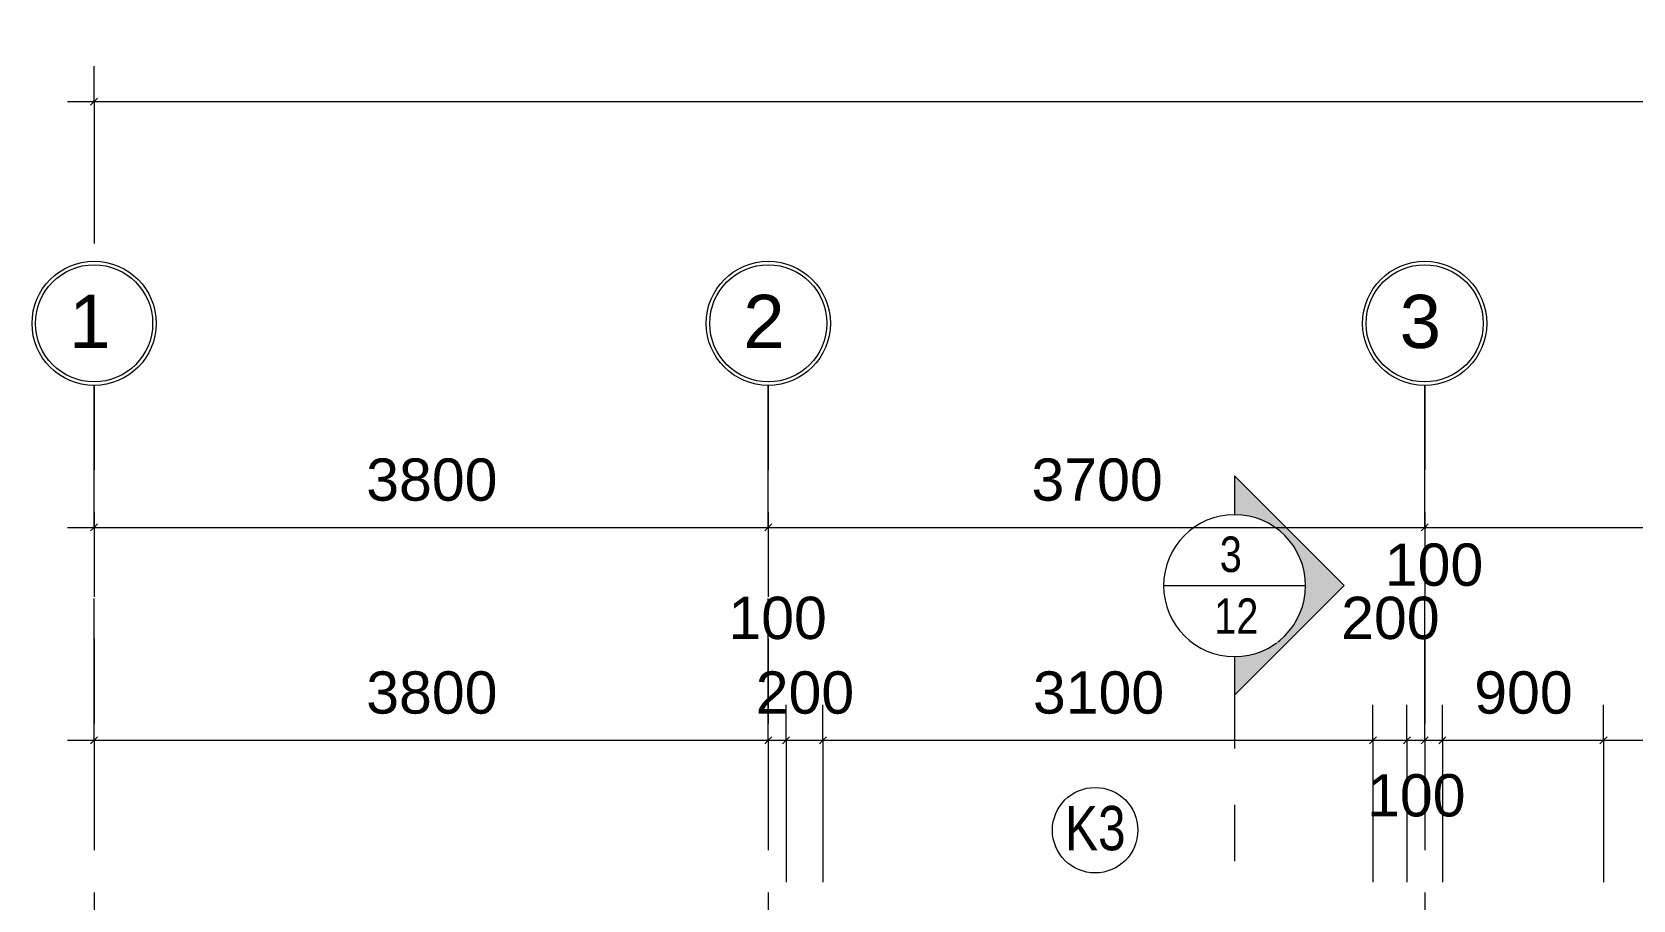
# Model space of a CAD drawing. Header units: millimetres. Extents: x -10792 to 44600, y -5903 to 19992.
# Drawn here: x 200 to 9224, y 15100 to 19992 of the extents above; entities that cross this region are included whole.
import ezdxf

# ---------------------------------------------------------------- set-up
doc = ezdxf.new("R2010")
doc.units = ezdxf.units.MM
for name, pattern in [('Abgebrochen', [714.375, 476.25, -238.125]), ('Aligning Line', [635, 317.5, -317.5]), ('Hidden', [714.375, 476.25, -238.125])]:
    doc.linetypes.add(name, pattern=pattern)
for name, color, linetype, lineweight in [('A-ANNO-DIMS', 211, 'Continuous', 9), ('A-ANNO-DIMS-100', 211, 'Continuous', 9), ('A-GLAZ-IDEN', 152, 'Continuous', 9), ('G-ANNO-SYMB', 111, 'Abgebrochen', 9), ('S-GRID', 1, 'Continuous', 9), ('S-GRID-IDEN', 1, 'Continuous', 9)]:
    doc.layers.add(name, color=color, linetype=linetype, lineweight=lineweight)
doc.styles.add('Arial', font='arial.ttf', dxfattribs={"width": 0.8, "height": 250})
doc.styles.add('Arial_1', font='arial.ttf', dxfattribs={"width": 0.8, "height": 200})
doc.styles.add('Arial_2', font='arial.ttf', dxfattribs={"height": 300})
doc.styles.add('Arial_5', font='arial.ttf', dxfattribs={"height": 238.125})
doc.dimstyles.new('SecretInternalLinAngDimStyle5p4736185', dxfattribs={"dimscale": 304.8, "dimtxt": 242.94927, "dimasz": 0.130208, "dimexe": 0.656168, "dimexo": 0.0625, "dimgap": 0.260417, "dimtad": 1, "dimdec": 0, "dimrnd": 100, "dimzin": 0, "dimdsep": 46, "dimtxsty": 'Arial_5', "dimblk1": 'OBLIQUE', "dimblk2": 'OBLIQUE', "dimsah": 1, "dimcen": 0.09, "dimdle": 0.492126, "dimazin": 0, "dimtfac": 1, "dimtdec": 4, "dimtix": 1, "dimtmove": 0, "dimatfit": 3, "dimfxl": 2.624672, "dimfxlon": 1, "dimtvp": 1, "dimtolj": 1, "dimtzin": 0, "dimarcsym": 2})
doc.dimstyles.new('SecretInternalLinAngDimStyle5p4736185_1', dxfattribs={"dimscale": 304.8, "dimtxt": 242.94927, "dimasz": 0.130208, "dimexe": 0.656168, "dimexo": 0.0625, "dimgap": 0.260417, "dimtad": 1, "dimdec": 0, "dimrnd": 100, "dimzin": 0, "dimdsep": 46, "dimtxsty": 'Arial_5', "dimblk1": 'OBLIQUE', "dimblk2": 'OBLIQUE', "dimsah": 1, "dimcen": 0.09, "dimdle": 0.492126, "dimazin": 0, "dimtfac": 1, "dimtdec": 4, "dimtix": 1, "dimtmove": 2, "dimatfit": 3, "dimfxl": 2.624672, "dimfxlon": 1, "dimtvp": 1, "dimtolj": 1, "dimtzin": 0, "dimarcsym": 2})

# ---------------------------------------------------------------- blocks, each defined once
blk = doc.blocks.new('Section - CAT DUNG-122916-01_MẶT BẰNG TẦNG 1')
at = {"layer": 'G-ANNO-SYMB', "linetype": 'Continuous'}
h = blk.add_hatch(color=256, dxfattribs=at)
edge = h.paths.add_edge_path()
edge.add_line((0.181, 0), (-2, 0))
edge.add_arc((-6, 0), 4, 0, 90)
edge.add_arc((-6, 0), 4, 90, 180)
edge.add_line((-10, 0), (-12.181, 0))
edge.add_line((-12.181, 0), (-6, 6.181))
edge.add_line((-6, 6.181), (0.181, 0))
for p, q in [((-6, 6.181), (-12.181, 0)), ((0.181, 0), (-6, 6.181)), ((-12.181, 0), (-10, 0)), ((-2, 0), (0.181, 0))]:
    blk.add_line(p, q, dxfattribs=at)
for start, end in [(360, 180), (90, 180), (0, 90), (180, 360)]:
    blk.add_arc((-6, 0), 4, start, end, dxfattribs=at)
blk = doc.blocks.new('Grid - TRUC  D1-102336-01_MẶT BẰNG TẦNG 1')
at = {"layer": 'S-GRID-IDEN'}
for radius in [3.5, 3.3]:
    blk.add_circle((0, 0), radius, dxfattribs=at)
blk = doc.blocks.new('KÝ HIỆU CỬA SỔ - KÝ HIỆU CỬA SỔ-146125-01_MẶT BẰNG TẦNG 1')
at = {"layer": 'A-GLAZ-IDEN'}
blk.add_circle((-0.075, -0.066), 2.408, dxfattribs=at)
blk = doc.blocks.new('DIMBLOCK62-01_MẶT BẰNG TẦNG 1')
at = {"layer": 'A-ANNO-DIMS-100', "transparency": 16777216}
for p, q in [((550, 19600), (550, 19800)), ((37150, 19600), (37150, 19800)), ((400, 19600), (37300, 19600)), ((550, 19600), (530.2, 19580.2)), ((550, 19600), (569.8, 19619.8)), ((550, 19600), (550, 18800)), ((37150, 19600), (37130.2, 19580.2)), ((37150, 19600), (37169.8, 19619.8)), ((37150, 19600), (37150, 18800))]:
    blk.add_line(p, q, dxfattribs=at)
at = {"layer": 'A-ANNO-DIMS-100', "color": 0, "transparency": 16777216, "insert": (18392.1, 19988.5), "char_height": 238.12, "width": 1098.878, "attachment_point": 1, "line_spacing_factor": 0.941778, "style": 'Arial_5'}
blk.add_mtext('36600', dxfattribs=at)
blk = doc.blocks.new('_Oblique')
at = {"color": 0, "linetype": 'ByBlock', "lineweight": -2}
blk.add_line((-0.5, -0.5), (0.5, 0.5), dxfattribs=at)
blk = doc.blocks.new('DIMBLOCK63-01_MẶT BẰNG TẦNG 1')
at = {"layer": 'A-ANNO-DIMS-100', "transparency": 16777216}
for p, q in [((550, 17200), (550, 18000)), ((4350, 17200), (4350, 18000)), ((400, 17200), (4350, 17200)), ((550, 17200), (530.2, 17180.2)), ((550, 17200), (569.8, 17219.8)), ((550, 17200), (550, 17000)), ((4350, 17200), (4330.2, 17180.2)), ((4350, 17200), (4369.8, 17219.8)), ((4350, 17200), (4350, 17000))]:
    blk.add_line(p, q, dxfattribs=at)
at = {"layer": 'A-ANNO-DIMS-100', "color": 0, "transparency": 16777216, "insert": (2083.7, 17588.5), "char_height": 238.12, "width": 879.103, "attachment_point": 1, "line_spacing_factor": 0.941778, "style": 'Arial_5'}
blk.add_mtext('3800', dxfattribs=at)
blk = doc.blocks.new('DIMBLOCK64-01_MẶT BẰNG TẦNG 1')
at = {"layer": 'A-ANNO-DIMS-100', "transparency": 16777216}
for p, q in [((4350, 17200), (4350, 18000)), ((8050, 17200), (8050, 18000)), ((4350, 17200), (4330.2, 17180.2)), ((4350, 17200), (4369.8, 17219.8)), ((4350, 17200), (8050, 17200)), ((4350, 17200), (4350, 17000)), ((8050, 17200), (8030.2, 17180.2)), ((8050, 17200), (8069.8, 17219.8)), ((8050, 17200), (8050, 17000))]:
    blk.add_line(p, q, dxfattribs=at)
at = {"layer": 'A-ANNO-DIMS-100', "color": 0, "transparency": 16777216, "insert": (5833.7, 17588.5), "char_height": 238.12, "width": 879.103, "attachment_point": 1, "line_spacing_factor": 0.941778, "style": 'Arial_5'}
blk.add_mtext('3700', dxfattribs=at)
blk = doc.blocks.new('DIMBLOCK65-01_MẶT BẰNG TẦNG 1')
at = {"layer": 'A-ANNO-DIMS-100', "transparency": 16777216}
for p, q in [((8050, 17200), (8050, 18000)), ((11650, 17200), (11650, 18000)), ((8050, 17200), (8030.2, 17180.2)), ((8050, 17200), (8069.8, 17219.8)), ((8050, 17200), (11650, 17200)), ((8050, 17200), (8050, 17000)), ((11650, 17200), (11630.2, 17180.2)), ((11650, 17200), (11669.8, 17219.8)), ((11650, 17200), (11650, 17000))]:
    blk.add_line(p, q, dxfattribs=at)
at = {"layer": 'A-ANNO-DIMS-100', "color": 0, "transparency": 16777216, "insert": (9483.7, 17588.5), "char_height": 238.12, "width": 879.103, "attachment_point": 1, "line_spacing_factor": 0.941778, "style": 'Arial_5'}
blk.add_mtext('3600', dxfattribs=at)
blk = doc.blocks.new('DIMBLOCK73-01_MẶT BẰNG TẦNG 1')
at = {"layer": 'A-ANNO-DIMS-100', "transparency": 16777216}
for p, q in [((550, 16000), (550, 16800)), ((4350, 16000), (4350, 16800)), ((400, 16000), (4350, 16000)), ((550, 16000), (530.2, 15980.2)), ((550, 16000), (569.8, 16019.8)), ((550, 16000), (550, 15800)), ((4350, 16000), (4330.2, 15980.2)), ((4350, 16000), (4369.8, 16019.8)), ((4350, 16000), (4350, 15800))]:
    blk.add_line(p, q, dxfattribs=at)
at = {"layer": 'A-ANNO-DIMS-100', "color": 0, "transparency": 16777216, "insert": (2083.7, 16388.5), "char_height": 238.12, "width": 879.103, "attachment_point": 1, "line_spacing_factor": 0.941778, "style": 'Arial_5'}
blk.add_mtext('3800', dxfattribs=at)
blk = doc.blocks.new('DIMBLOCK74-01_MẶT BẰNG TẦNG 1')
at = {"layer": 'A-ANNO-DIMS-100', "transparency": 16777216}
for p, q in [((4350, 16000), (4350, 16800)), ((4450, 16000), (4450, 16200)), ((4350, 16000), (4330.2, 15980.2)), ((4350, 16000), (4369.8, 16019.8)), ((4350, 16000), (4450, 16000)), ((4350, 16000), (4350, 15800)), ((4450, 16000), (4430.2, 15980.2)), ((4450, 16000), (4469.8, 16019.8)), ((4450, 16000), (4450, 15200))]:
    blk.add_line(p, q, dxfattribs=at)
at = {"layer": 'A-ANNO-DIMS-100', "color": 0, "transparency": 16777216, "insert": (4125.3, 16809.1), "char_height": 238.12, "width": 659.327, "attachment_point": 1, "line_spacing_factor": 0.941778, "style": 'Arial_5'}
blk.add_mtext('100', dxfattribs=at)
blk = doc.blocks.new('DIMBLOCK75-01_MẶT BẰNG TẦNG 1')
at = {"layer": 'A-ANNO-DIMS-100', "transparency": 16777216}
for p, q in [((4450, 16000), (4450, 16200)), ((4658, 16000), (4658, 16200)), ((4450, 16000), (4430.2, 15980.2)), ((4450, 16000), (4469.8, 16019.8)), ((4450, 16000), (4658, 16000)), ((4450, 16000), (4450, 15200)), ((4658, 16000), (4638.2, 15980.2)), ((4658, 16000), (4677.8, 16019.8)), ((4658, 16000), (4658, 15200))]:
    blk.add_line(p, q, dxfattribs=at)
at = {"layer": 'A-ANNO-DIMS-100', "color": 0, "transparency": 16777216, "insert": (4279.3, 16388.5), "char_height": 238.12, "width": 659.327, "attachment_point": 1, "line_spacing_factor": 0.941778, "style": 'Arial_5'}
blk.add_mtext('200', dxfattribs=at)
blk = doc.blocks.new('DIMBLOCK76-01_MẶT BẰNG TẦNG 1')
at = {"layer": 'A-ANNO-DIMS-100', "transparency": 16777216}
for p, q in [((4658, 16000), (4658, 16200)), ((7758, 16000), (7758, 16200)), ((4658, 16000), (4638.2, 15980.2)), ((4658, 16000), (4677.8, 16019.8)), ((4658, 16000), (7758, 16000)), ((4658, 16000), (4658, 15200)), ((7758, 16000), (7738.2, 15980.2)), ((7758, 16000), (7777.8, 16019.8)), ((7758, 16000), (7758, 15200))]:
    blk.add_line(p, q, dxfattribs=at)
at = {"layer": 'A-ANNO-DIMS-100', "color": 0, "transparency": 16777216, "insert": (5841.7, 16388.5), "char_height": 238.12, "width": 879.103, "attachment_point": 1, "line_spacing_factor": 0.941778, "style": 'Arial_5'}
blk.add_mtext('3100', dxfattribs=at)
blk = doc.blocks.new('DIMBLOCK77-01_MẶT BẰNG TẦNG 1')
at = {"layer": 'A-ANNO-DIMS-100', "transparency": 16777216}
for p, q in [((7758, 16000), (7758, 16200)), ((7950, 16000), (7950, 16200)), ((7758, 16000), (7738.2, 15980.2)), ((7758, 16000), (7777.8, 16019.8)), ((7758, 16000), (7950, 16000)), ((7758, 16000), (7758, 15200)), ((7950, 16000), (7930.2, 15980.2)), ((7950, 16000), (7969.8, 16019.8)), ((7950, 16000), (7950, 15200))]:
    blk.add_line(p, q, dxfattribs=at)
at = {"layer": 'A-ANNO-DIMS-100', "color": 0, "transparency": 16777216, "insert": (7579.3, 16809.1), "char_height": 238.12, "width": 659.327, "attachment_point": 1, "line_spacing_factor": 0.941778, "style": 'Arial_5'}
blk.add_mtext('200', dxfattribs=at)
blk = doc.blocks.new('DIMBLOCK78-01_MẶT BẰNG TẦNG 1')
at = {"layer": 'A-ANNO-DIMS-100', "transparency": 16777216}
for p, q in [((8050, 16000), (8050, 16800)), ((7950, 16000), (7950, 16200)), ((7950, 16000), (7930.2, 15980.2)), ((7950, 16000), (7969.8, 16019.8)), ((7950, 16000), (8050, 16000)), ((7950, 16000), (7950, 15200)), ((8050, 16000), (8030.2, 15980.2)), ((8050, 16000), (8069.8, 16019.8)), ((8050, 16000), (8050, 15800))]:
    blk.add_line(p, q, dxfattribs=at)
at = {"layer": 'A-ANNO-DIMS-100', "color": 0, "transparency": 16777216, "insert": (7725.3, 15809.1), "char_height": 238.12, "width": 659.327, "attachment_point": 1, "line_spacing_factor": 0.941778, "style": 'Arial_5'}
blk.add_mtext('100', dxfattribs=at)
blk = doc.blocks.new('DIMBLOCK79-01_MẶT BẰNG TẦNG 1')
at = {"layer": 'A-ANNO-DIMS-100', "transparency": 16777216}
for p, q in [((8050, 16000), (8050, 16800)), ((8150, 16000), (8150, 16200)), ((8050, 16000), (8030.2, 15980.2)), ((8050, 16000), (8069.8, 16019.8)), ((8050, 16000), (8150, 16000)), ((8050, 16000), (8050, 15800)), ((8150, 16000), (8130.2, 15980.2)), ((8150, 16000), (8169.8, 16019.8)), ((8150, 16000), (8150, 15200))]:
    blk.add_line(p, q, dxfattribs=at)
at = {"layer": 'A-ANNO-DIMS-100', "color": 0, "transparency": 16777216, "insert": (7825.3, 17109.1), "char_height": 238.12, "width": 659.327, "attachment_point": 1, "line_spacing_factor": 0.941778, "style": 'Arial_5'}
blk.add_mtext('100', dxfattribs=at)
blk = doc.blocks.new('DIMBLOCK80-01_MẶT BẰNG TẦNG 1')
at = {"layer": 'A-ANNO-DIMS-100', "transparency": 16777216}
for p, q in [((8150, 16000), (8150, 16200)), ((9058, 16000), (9058, 16200)), ((8150, 16000), (8130.2, 15980.2)), ((8150, 16000), (8169.8, 16019.8)), ((8150, 16000), (9058, 16000)), ((8150, 16000), (8150, 15200)), ((9058, 16000), (9038.2, 15980.2)), ((9058, 16000), (9077.8, 16019.8)), ((9058, 16000), (9058, 15200))]:
    blk.add_line(p, q, dxfattribs=at)
at = {"layer": 'A-ANNO-DIMS-100', "color": 0, "transparency": 16777216, "insert": (8329.3, 16388.5), "char_height": 238.12, "width": 659.327, "attachment_point": 1, "line_spacing_factor": 0.941778, "style": 'Arial_5'}
blk.add_mtext('900', dxfattribs=at)
blk = doc.blocks.new('DIMBLOCK81-01_MẶT BẰNG TẦNG 1')
at = {"layer": 'A-ANNO-DIMS-100', "transparency": 16777216}
for p, q in [((9058, 16000), (9058, 16200)), ((10558, 16000), (10558, 16200)), ((9058, 16000), (9038.2, 15980.2)), ((9058, 16000), (9077.8, 16019.8)), ((9058, 16000), (10558, 16000)), ((9058, 16000), (9058, 15200)), ((10558, 16000), (10538.2, 15980.2)), ((10558, 16000), (10577.8, 16019.8)), ((10558, 16000), (10558, 15200))]:
    blk.add_line(p, q, dxfattribs=at)
at = {"layer": 'A-ANNO-DIMS-100', "color": 0, "transparency": 16777216, "insert": (9441.7, 16388.5), "char_height": 238.12, "width": 879.103, "attachment_point": 1, "line_spacing_factor": 0.941778, "style": 'Arial_5'}
blk.add_mtext('1500', dxfattribs=at)

msp = doc.modelspace()

# ---------------------------------------------------------------- linework, layer by layer
at = {"layer": 'G-ANNO-SYMB', "linetype": 'Continuous'}
msp.add_line((6578.4, 16871.6), (7378.4, 16871.6), dxfattribs=at)
at = {"layer": 'G-ANNO-SYMB', "linetype": 'Aligning Line'}
msp.add_line((6978.4, 16271.6), (6978.4, -4684.7), dxfattribs=at)
at = {"layer": 'S-GRID', "linetype": 'Hidden'}
for p, q in [((550, 18000), (550, -3000)), ((4350, 18000), (4350, -3000)), ((8050, 18000), (8050, -3000))]:
    msp.add_line(p, q, dxfattribs=at)

# ---------------------------------------------------------------- block references
at = {"layer": 'A-GLAZ-IDEN', "xscale": 99.99999999999991, "yscale": 99.99999999999991, "zscale": 99.99999999999991}
msp.add_blockref('KÝ HIỆU CỬA SỔ - KÝ HIỆU CỬA SỔ-146125-01_MẶT BẰNG TẦNG 1', (6200, 15500), dxfattribs=at)
at = {"layer": 'G-ANNO-SYMB', "linetype": 'Continuous', "xscale": 99.99999999999991, "yscale": 99.99999999999991, "zscale": 99.99999999999991, "rotation": 269.9999999999998}
msp.add_blockref('Section - CAT DUNG-122916-01_MẶT BẰNG TẦNG 1', (6978.4, 16271.6), dxfattribs=at)
at = {"layer": 'S-GRID-IDEN', "xscale": 99.99999999999991, "yscale": 99.99999999999991, "zscale": 99.99999999999991, "rotation": 180}
for p in [(550, 18350), (4350, 18350), (8050, 18350)]:
    msp.add_blockref('Grid - TRUC  D1-102336-01_MẶT BẰNG TẦNG 1', p, dxfattribs=at)

# ---------------------------------------------------------------- texts
at = {"layer": 'A-GLAZ-IDEN', "insert": (6022.6, 15630.1), "char_height": 250, "width": 410.464, "attachment_point": 1, "style": 'Arial'}
msp.add_mtext('K3', dxfattribs=at)

# ---------------------------------------------------------------- dimensions: what is measured, and where the dimension line sits
at = {"layer": 'A-ANNO-DIMS'}
for base, p1, p2, override, picture, middle in [((37150, 19600), (550, 18800), (37150, 18800), {"dimpost": '<>', "dimfxl": 36600}, 'DIMBLOCK62-01_MẶT BẰNG TẦNG 1', (18850, 19801)), ((4350, 17200), (550, 18000), (4350, 18000), {"dimpost": '<>', "dimfxl": 3800}, 'DIMBLOCK63-01_MẶT BẰNG TẦNG 1', (2450, 17401)), ((11650, 17200), (8050, 18000), (11650, 18000), {"dimpost": '<>', "dimfxl": 3600}, 'DIMBLOCK65-01_MẶT BẰNG TẦNG 1', (9850, 17401)), ((4350, 16000), (550, 16800), (4350, 16800), {"dimpost": '<>', "dimfxl": 3800}, 'DIMBLOCK73-01_MẶT BẰNG TẦNG 1', (2450, 16201)), ((4658, 16000), (4450, 15200), (4658, 15200), {"dimpost": '<>', "dimfxl": 208.004805}, 'DIMBLOCK75-01_MẶT BẰNG TẦNG 1', (4554, 16201)), ((7758, 16000), (4658, 15200), (7758, 15200), {"dimpost": '<>', "dimfxl": 3100}, 'DIMBLOCK76-01_MẶT BẰNG TẦNG 1', (6208, 16201)), ((9058, 16000), (8150, 15200), (9058, 15200), {"dimpost": '<>', "dimfxl": 908.004805}, 'DIMBLOCK80-01_MẶT BẰNG TẦNG 1', (8604, 16201)), ((10558, 16000), (9058, 15200), (10558, 15200), {"dimpost": '<>', "dimfxl": 1500}, 'DIMBLOCK81-01_MẶT BẰNG TẦNG 1', (9808, 16201))]:
    dim = msp.add_linear_dim(base=base, p1=p1, p2=p2, dimstyle='SecretInternalLinAngDimStyle5p4736185', override=override, dxfattribs=at)
    dim.commit()
    dim.dimension.update_dxf_attribs({"geometry": picture, "text_midpoint": middle})
for base, p1, p2, override, picture, middle in [((8150, 16000), (8050, 16800), (8150, 15200), {"dimpost": '<>', "dimfxl": 1603.121954}, 'DIMBLOCK79-01_MẶT BẰNG TẦNG 1', (8154.9, 16950.4)), ((4450, 16000), (4350, 16800), (4450, 15200), {"dimpost": '<>', "dimfxl": 1603.121954}, 'DIMBLOCK74-01_MẶT BẰNG TẦNG 1', (4454.9, 16650.4)), ((7950, 16000), (7758, 15200), (7950, 15200), {"dimpost": '<>', "dimfxl": 191.995195}, 'DIMBLOCK77-01_MẶT BẰNG TẦNG 1', (7908.9, 16650.4)), ((8050, 16000), (7950, 15200), (8050, 16800), {"dimpost": '<>', "dimfxl": 1603.121954}, 'DIMBLOCK78-01_MẶT BẰNG TẦNG 1', (8054.9, 15650.4))]:
    dim = msp.add_linear_dim(base=base, p1=p1, p2=p2, dimstyle='SecretInternalLinAngDimStyle5p4736185_1', override=override, dxfattribs=at)
    dim.commit()
    dim.dimension.update_dxf_attribs({"geometry": picture, "text_midpoint": middle, "dimtype": 160})

# ---------------------------------------------------------------- next in the draw order: texts
at = {"layer": 'G-ANNO-SYMB', "linetype": 'Continuous', "char_height": 200, "attachment_point": 1, "style": 'Arial_1', "bg_fill": 3, "box_fill_scale": 1.25, "bg_fill_color": 9, "bg_fill_true_color": 13158600, "bg_fill_transparency": 0}
for s, insert, width in [('3', (6895, 17148.6), 153.924), ('12', (6863.9, 16800.1), 307.848)]:
    msp.add_mtext(s, dxfattribs=dict(at, insert=insert, width=width))
at = {"layer": 'S-GRID-IDEN', "char_height": 300, "width": 288.607, "attachment_point": 1, "style": 'Arial_2', "bg_fill": 3, "box_fill_scale": 1.25, "bg_fill_color": 9, "bg_fill_true_color": 13158600, "bg_fill_transparency": 0}
for s, insert in [('1', (409.2, 18510.8)), ('2', (4209.2, 18510.8)), ('3', (7909.2, 18510.8))]:
    msp.add_mtext(s, dxfattribs=dict(at, insert=insert))

# ---------------------------------------------------------------- next in the draw order: dimensions: what is measured, and where the dimension line sits
at = {"layer": 'A-ANNO-DIMS'}
dim = msp.add_linear_dim(base=(8050, 17200), p1=(4350, 18000), p2=(8050, 18000), dimstyle='SecretInternalLinAngDimStyle5p4736185', override={"dimpost": '<>', "dimfxl": 3700}, dxfattribs=at)
dim.commit()
dim.dimension.update_dxf_attribs({"geometry": 'DIMBLOCK64-01_MẶT BẰNG TẦNG 1', "text_midpoint": (6200, 17401)})

doc.saveas('drawing.dxf')
